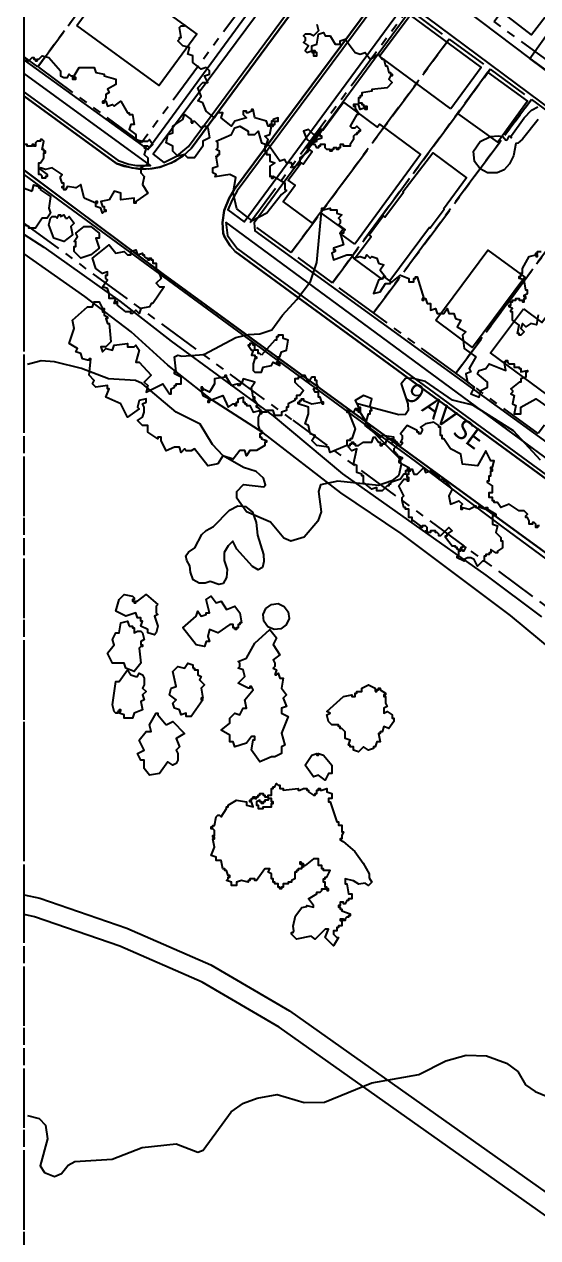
# Model space of a CAD drawing. Header units: metres. Extents: x -400 to 800, y -650 to 500.
# Drawn here: x -400 to -323.3, y 173.4 to 354.7 of the extents above; entities that cross this region are included whole.
import ezdxf
from ezdxf.enums import TextEntityAlignment as Align

# ---------------------------------------------------------------- set-up
doc = ezdxf.new("R2010")
doc.units = ezdxf.units.M
doc.header["$LTSCALE"] = 2
doc.linetypes.add('DASHED', pattern=[1.524, 1.27, -0.254])
doc.linetypes.add('PHANTOM', pattern=[6.35, 3.175, -0.635, 0.635, -0.635, 0.635, -0.635])
for name, color, linetype in [('SITE-BLDG-EXIST', 7, 'CONTINUOUS'), ('SITE-FLOOD-LIMIT', 5, 'DASHED'), ('SITE-PARKING', 250, 'CONTINUOUS'), ('SITE-PATH', 84, 'CONTINUOUS'), ('SITE-PROPERTY', 7, 'PHANTOM'), ('SITE-ROAD-CURB', 7, 'CONTINUOUS'), ('SITE-ROAD-GRAVEL', 32, 'CONTINUOUS'), ('SITE-ROAD-PAVED', 7, 'CONTINUOUS'), ('SITE-TREE-CANOPY', 94, 'CONTINUOUS'), ('TEXT', 7, 'CONTINUOUS'), ('TOPO-CONTOUR-MAJOR', 8, 'CONTINUOUS')]:
    doc.layers.add(name, color=color, linetype=linetype)
doc.styles.add('OpenSans', font='OpenSans-Regular.ttf')

msp = doc.modelspace()

# ---------------------------------------------------------------- linework, layer by layer
at = {"layer": 'SITE-BLDG-EXIST'}
for points in [[(-392.13, 354.54), (-385.22, 363.98), (-380.9, 360.81), (-382.17, 359.07), (-374.22, 353.24), (-379.85, 345.55)], [(-328.36, 356.33), (-323.75, 362.3), (-319.64, 359.13), (-324.25, 353.16)], [(-336.28, 342.1), (-346.92, 349.94), (-342.37, 356.1), (-331.74, 348.28)], [(-330.83, 347.55), (-324.84, 343.24), (-329.27, 337.09), (-335.26, 341.4)], [(-350.65, 321.84), (-352.88, 323.48), (-352.39, 324.13), (-355.76, 326.61), (-356.94, 325.01), (-361.32, 328.24), (-359.54, 330.65), (-360.59, 331.42), (-358.66, 334.03), (-358.35, 333.81), (-356.98, 335.68), (-357.73, 336.24), (-355.66, 339.05), (-355.42, 338.88), (-352.34, 343.06), (-347.27, 339.34), (-346.95, 339.78), (-340.8, 335.25)], [(-337.39, 327.09), (-337.29, 327.02), (-339.36, 324.23), (-339.49, 324.33), (-345.4, 316.37), (-346.28, 317.02), (-346.57, 316.63), (-350.68, 319.67), (-348.19, 323.02), (-348.5, 323.25), (-346.4, 326.08), (-346.14, 325.88), (-343.38, 329.61), (-343.48, 329.68), (-338.99, 335.5), (-333.94, 331.75)], [(-338.54, 310.47), (-330.74, 320.97), (-325.26, 316.9), (-333.06, 306.4)], [(-325.45, 312.19), (-322.69, 310.15), (-320.84, 312.66), (-320.24, 313.21), (-318.44, 312.72), (-317.28, 311.38), (-317.52, 310.13), (-313.97, 307.56), (-320.6, 298.4), (-330.34, 305.61)]]:
    msp.add_lwpolyline(points, close=True, dxfattribs=at)
at = {"layer": 'SITE-FLOOD-LIMIT'}
msp.add_lwpolyline([(-400, -35.54), (-400, 500)], dxfattribs=at)
at = {"layer": 'SITE-PARKING'}
msp.add_lwpolyline([(-324.49, 349.61), (-318.21, 358.49), (-314.44, 355.82), (-320.79, 346.88)], close=True, dxfattribs=at)
at = {"layer": 'SITE-PATH'}
for points in [[(-310.43, 252.32), (-327.39, 266.38), (-343.73, 278.61), (-352.74, 284.71), (-364.34, 293.68), (-371.97, 298.57), (-378.58, 303.77), (-384.04, 308.74), (-390.96, 314.05), (-400, 320.41), (-400, 323.31), (-397.07, 321.38), (-385.72, 313.34), (-378.05, 307.36), (-362.84, 296.21), (-352.48, 287.51), (-331.07, 272.38), (-322.76, 266.17)], [(-312.72, 169.99), (-361.94, 204.84), (-373.43, 211.55), (-385.74, 216.92), (-398.47, 221.32), (-400, 221.66), (-400, 224.63), (-397.68, 224.12), (-384.69, 219.62), (-372.12, 214.14), (-360.38, 207.28), (-311.14, 172.42)]]:
    msp.add_lwpolyline(points, dxfattribs=at)
at = {"layer": 'SITE-PROPERTY'}
for points in [[(-385.42, 388.37), (-374.37, 380.26), (-397.97, 348.38), (-400, 349.87), (-400, 368.69)], [(-320.63, 348.4), (-329.84, 355.15), (-306.26, 387.05), (-297.05, 380.31)], [(-374.37, 380.26), (-358.89, 368.9), (-382.49, 337.01), (-397.97, 348.38)], [(-360.12, 320.6), (-366.27, 325.1), (-342.68, 357), (-336.53, 352.49)], [(-353.97, 316.09), (-360.12, 320.6), (-336.53, 352.49), (-330.4, 347.99)], [(-347.83, 311.58), (-353.97, 316.09), (-330.4, 347.99), (-324.26, 343.48)], [(-335.54, 302.56), (-347.83, 311.58), (-324.26, 343.48), (-311.98, 334.48)], [(-323.26, 293.54), (-335.54, 302.56), (-311.98, 334.48), (-299.69, 325.47)], [(-359.9, 295.53), (-90.66, 97.77), (-88.08, 82.15), (-85.78, 66.48), (-83.77, 50.77), (-82.04, 35.03), (-80.59, 19.26), (-79.44, 3.46), (-78.56, -12.36), (-77.98, -28.18), (-77.61, -47.16), (-77.52, -66.15), (-78.25, -350.73), (-84.35, -357.69), (-84.47, -430.44), (-129.06, -481.17), (-400, -480.78), (-400, 324.95)]]:
    msp.add_lwpolyline(points, close=True, dxfattribs=at)
at = {"layer": 'SITE-ROAD-CURB'}
for points in [[(-351.77, 374.37), (-380.75, 335.32), (-379.14, 334.06), (-377.16, 335.03), (-375.47, 336.44), (-328.3, 400.35), (-327.59, 401.47), (-327.14, 402.72), (-329.5, 404.47)], [(-343.25, 357.63), (-316.09, 394.42), (-317.88, 396.05), (-319.21, 395.22), (-320.72, 393.75), (-368.19, 329.8), (-368.97, 328.5), (-369.58, 326.99), (-367.14, 325.18)], [(-342, 357.2), (-365.64, 325.05), (-365.54, 323.83), (-319.95, 290.75), (-286.19, 265.52), (-269.28, 253.35), (-240.56, 232.07), (-239.95, 232.34), (-239.08, 233.09), (-237.99, 234.07), (-237.08, 235.2), (-190.32, 299.05), (-189.58, 301.61), (-221.52, 324.85), (-287.59, 373.62), (-314.73, 393.46), (-315.51, 393.1)], [(-369.88, 325.16), (-369.63, 323.17), (-368.16, 321.14), (-275.21, 253.06), (-244.02, 229.9), (-242.3, 229.72), (-240.73, 230.39), (-260.41, 244.92), (-286.23, 263.64), (-295.78, 270.77), (-308.26, 279.71)]]:
    msp.add_lwpolyline(points, close=True, dxfattribs=at)
for points in [[(-327.89, 400.07), (-375.05, 336.16), (-376.33, 334.98), (-378.05, 333.96), (-379.74, 333.36), (-381.51, 333.08), (-383.9, 333.22), (-386.23, 333.93), (-400, 343.96), (-400, 344.59), (-385.98, 334.37), (-384.37, 333.82), (-383.25, 333.62), (-381.17, 333.62), (-400, 347.34), (-400, 349.37), (-381.55, 336), (-358.08, 368.07)], [(-210.12, 268.87), (-215.01, 262.68), (-235.02, 234.9), (-236.19, 233.47), (-238.64, 231.01), (-239.85, 230.38), (-241.75, 229.68), (-242.83, 229.55), (-244.04, 229.72), (-246.3, 230.89), (-258.78, 240.34), (-267.27, 246.39), (-274.66, 252.06), (-368.48, 320.76), (-369.25, 321.62), (-370.09, 322.97), (-370.27, 323.5), (-370.38, 325.08), (-370.12, 326.89), (-369.41, 328.73), (-368.61, 330.08), (-321.12, 394.06)], [(-208.61, 191.51), (-235.94, 211.86), (-287.2, 249.13), (-328.69, 279.73), (-341.51, 289.36), (-400, 332.27), (-400, 332.89), (-392.25, 327.09), (-379.29, 317.43), (-312.9, 269.02), (-289.25, 251.49), (-261.5, 231.29), (-244.85, 218.87), (-139.29, 141.38)]]:
    msp.add_lwpolyline(points, dxfattribs=at)
at = {"layer": 'SITE-ROAD-GRAVEL'}
msp.add_lwpolyline([(-324.49, 349.61), (-264.34, 305.93), (-249.17, 294.58), (-236.77, 284.82), (-224.73, 276.02), (-213.19, 267.9), (-215.55, 264.61), (-256.59, 295.18), (-278.63, 310.76), (-299.88, 326.06), (-341.84, 357.24), (-342, 357.2), (-339.32, 360.84)], close=True, dxfattribs=at)
at = {"layer": 'SITE-ROAD-PAVED'}
for points in [[(-139.29, 141.38), (-244.85, 218.87), (-261.5, 231.29), (-289.25, 251.49), (-312.9, 269.02), (-379.29, 317.43), (-400, 332.89), (-400, 343.96), (-386.23, 333.93), (-385.07, 333.49), (-382.71, 333.07), (-380.92, 333.14), (-379.74, 333.36), (-377.38, 334.29), (-376.33, 334.98), (-375.05, 336.16), (-327.89, 400.07)], [(-321.12, 394.06), (-368.61, 330.08), (-369.41, 328.73), (-370.12, 326.89), (-370.38, 325.08), (-370.27, 323.5), (-370.09, 322.97), (-369.25, 321.62), (-368.48, 320.76), (-274.66, 252.06), (-267.27, 246.39), (-258.78, 240.34), (-246.3, 230.89), (-244.04, 229.72), (-242.83, 229.55), (-241.75, 229.68), (-239.85, 230.38), (-238.64, 231.01), (-236.19, 233.47), (-235.02, 234.9), (-215.01, 262.68), (-210.12, 268.87)]]:
    msp.add_lwpolyline(points, dxfattribs=at)
at = {"layer": 'SITE-TREE-CANOPY'}
for points in [[(-356.32, 354.75), (-356.07, 353.74), (-356.82, 352.99), (-357.32, 353.24), (-358.07, 353.24), (-358.32, 352.99), (-358.07, 352.74), (-358.07, 352.24), (-358.32, 352), (-357.57, 351.5), (-358.07, 350.74), (-357.82, 350.5), (-357.07, 350.74), (-357.07, 351.5), (-356.32, 351.74), (-356.07, 353.24), (-355.32, 353.49), (-355.07, 353), (-354.32, 353), (-353.57, 351.74), (-352.82, 351.74), (-352.82, 352.24), (-352.07, 352.5), (-350.57, 350.49), (-349.82, 350.24), (-349.07, 350.49), (-348.32, 349.49), (-347.07, 350.24), (-346.57, 349.49), (-346.32, 349.49), (-346.07, 348.49), (-345.82, 348.49), (-345.57, 347.49), (-345.32, 347.49), (-345.32, 347.25), (-345.07, 347.25), (-345.07, 346.99), (-345.32, 346.99), (-345.57, 346.49), (-345.07, 345.99), (-345.82, 345.24), (-348.07, 344.99), (-348.07, 344.74), (-349.57, 344.49), (-349.57, 344), (-349.82, 344), (-349.82, 343.74), (-350.07, 343.74), (-350.07, 343), (-349.57, 343), (-349.57, 342.74), (-349.32, 342.74), (-349.32, 342.5), (-348.82, 342.5), (-348.82, 342), (-349.07, 342), (-349.07, 342.24), (-349.82, 342), (-350.07, 342.74), (-350.82, 342.74), (-350.82, 342.5), (-350.57, 342.5), (-350.57, 342.24), (-350.07, 341.5), (-350.07, 341.24), (-350.32, 341.24), (-351.32, 339.49), (-351.07, 339.24), (-350.57, 339.24), (-350.32, 339.49), (-349.82, 338.99), (-349.82, 338.75), (-350.07, 338.75), (-350.07, 338.49), (-350.32, 338.49), (-350.32, 338.25), (-350.57, 338.25), (-350.82, 337.99), (-350.82, 337.49), (-351.32, 336.75), (-351.32, 336.49), (-352.32, 336.49), (-352.32, 336.75), (-352.82, 336.75), (-352.82, 336.25), (-353.07, 336.25), (-353.07, 335.99), (-353.32, 335.99), (-353.32, 336.25), (-353.82, 336.25), (-353.82, 335.99), (-354.07, 335.99), (-354.07, 335.75), (-354.32, 335.75), (-354.32, 335.99), (-354.82, 335.99), (-355.07, 336.25), (-355.07, 336.75), (-355.82, 336.75), (-355.82, 336.49), (-356.07, 336.49), (-356.07, 336.25), (-356.32, 336.25), (-356.57, 336.75), (-357.32, 336.75), (-357.82, 336.25), (-357.57, 335.75), (-358.82, 334.75), (-358.82, 333.99), (-359.82, 333.24), (-360.07, 333.99), (-360.82, 333.99), (-361.07, 334.49), (-361.82, 334.25), (-363.57, 336.75), (-363.82, 336.75), (-363.57, 337.49), (-364.07, 337.99), (-363.32, 338.24), (-363.07, 339.5), (-362.82, 339.5), (-362.82, 339.74), (-362.57, 339.74), (-362.57, 340.24), (-362.07, 340.24), (-362.07, 340.74), (-362.82, 340.5), (-362.82, 340.24), (-363.07, 340.24), (-363.07, 339.74), (-363.32, 339.74), (-363.32, 339.5), (-363.57, 339.5), (-363.82, 340.24), (-365.57, 340.74), (-365.82, 341.99), (-366.07, 341.99), (-366.07, 341.74), (-366.57, 341.49), (-366.82, 341.49), (-366.82, 341.74), (-367.32, 341.74), (-367.32, 341.24), (-366.82, 340.74), (-368.57, 340.24), (-369.07, 339.5), (-370.57, 340.74), (-370.32, 341.49), (-371.07, 341.49), (-371.57, 340.74), (-372.82, 341.75), (-373.32, 342.99), (-374.07, 343.25), (-373.57, 343.99), (-374.07, 345.24), (-373.32, 345.99), (-372.57, 345.99), (-373.07, 347), (-372.32, 347.24), (-372.32, 347.74), (-372.82, 348.24), (-373.57, 348), (-374.82, 349), (-374.82, 349.99), (-375.57, 350.24), (-375.32, 351.25), (-376.32, 351.49), (-377.07, 352.25), (-376.82, 352.49), (-376.82, 352.75), (-376.57, 352.75), (-376.82, 354.24), (-376.57, 354.49), (-376.07, 354.49), (-376.07, 354.74)], [(-323.22, 340.48), (-325.58, 337.55), (-326.3, 336.93), (-326.57, 336.91), (-326.94, 335.07), (-327.53, 333.88), (-328.33, 332.96), (-329.38, 332.49), (-330.82, 332.5), (-331.89, 333.1), (-332.76, 334.22), (-332.9, 335.73), (-331.92, 337.2), (-330.35, 337.92), (-329.24, 338.03), (-328.53, 337.95), (-328.07, 337.41), (-327.82, 337.5), (-327.57, 338), (-327.32, 338), (-327.27, 337.74), (-327.21, 338.09), (-325.32, 340.72), (-324.22, 341.9), (-323.29, 342.36)], [(-323.07, 279.74), (-323.32, 279.74), (-323.32, 279.5), (-323.57, 279.5), (-323.57, 280), (-323.82, 280.24), (-324.07, 280.24), (-324.07, 280), (-324.57, 280), (-324.57, 280.5), (-324.82, 280.99), (-325.07, 280.99), (-325.07, 281.24), (-324.82, 281.49), (-325.32, 281.99), (-326.07, 281.99), (-327.57, 282.99), (-328.82, 282.49), (-329.32, 283.25), (-329.82, 283.25), (-329.82, 283.49), (-330.07, 283.49), (-330.07, 283.99), (-330.57, 283.99), (-330.57, 284.74), (-330.07, 284.74), (-330.07, 285.74), (-330.82, 286.24), (-330.82, 286.5), (-330.57, 286.5), (-330.57, 287.24), (-330.32, 287.24), (-330.32, 288), (-330.07, 288), (-330.07, 288.24), (-330.32, 288.24), (-330.32, 288.5), (-330.07, 288.5), (-329.82, 289.49), (-330.32, 289.49), (-331.07, 290.99), (-332.32, 288.74), (-334.57, 288.99), (-334.82, 290.49), (-336.32, 291.25), (-337.32, 292.75), (-337.57, 292.75), (-337.57, 293.24), (-337.82, 293.24), (-337.82, 294.49), (-338.07, 294.49), (-338.07, 294.74), (-338.82, 295.24), (-340.07, 295), (-340.82, 294.5), (-340.57, 294.24), (-340.57, 293.99), (-340.82, 293.49), (-341.07, 293.49), (-341.07, 293.74), (-341.32, 293.74), (-341.32, 294), (-342.82, 294.74), (-343.82, 293.5), (-343.57, 293.24), (-343.57, 292.74), (-343.82, 292.24), (-343.57, 292.24), (-343.57, 291.99), (-343.82, 291.74), (-344.07, 291.74), (-344.07, 291.99), (-344.32, 291.99), (-344.32, 292.24), (-344.57, 292.24), (-344.57, 292.49), (-344.82, 292.49), (-344.82, 292.99), (-346.57, 293.24), (-346.82, 293), (-349.07, 294.74), (-348.57, 296.49), (-348.32, 296.49), (-348.32, 296.99), (-348.07, 296.99), (-348.32, 297.75), (-348.07, 298.75), (-349.32, 299.25), (-350.57, 298.49), (-350.07, 297.49), (-349.82, 297.49), (-349.82, 296.74), (-350.07, 296.74), (-350.07, 296.99), (-350.32, 296.99), (-350.32, 297.25), (-350.57, 297.25), (-350.82, 296.74), (-351.82, 296.99), (-351.82, 296.74), (-351.57, 296.74), (-350.57, 294.24), (-351.07, 292.74), (-351.32, 292.74), (-351.32, 292.5), (-351.82, 292.5), (-351.82, 291.74), (-354.32, 290.74), (-354.57, 291.49), (-356.32, 291.74), (-357.07, 292.5), (-356.57, 293.24), (-357.32, 293.5), (-357.57, 294.74), (-358.07, 294.99), (-357.57, 296.49), (-357.57, 297.49), (-359.07, 297.99), (-359.07, 298.25), (-358.82, 298.25), (-358.82, 298.49), (-358.57, 298.49), (-358.57, 298.74), (-358.32, 298.75), (-358.32, 298.49), (-357.07, 297.99), (-355.57, 298.25), (-355.82, 298.99), (-356.07, 298.99), (-356.07, 299.74), (-356.57, 299.74), (-356.82, 300.24), (-356.07, 300.49), (-356.32, 301), (-356.32, 301.5), (-356.57, 301.5), (-356.57, 302), (-357.07, 302), (-357.57, 301.24), (-358.07, 302.24), (-358.57, 302.24), (-358.57, 302), (-359.07, 302), (-359.07, 301.74), (-359.57, 301.74), (-359.57, 301.24), (-358.32, 299.99), (-358.82, 299.24), (-359.32, 299.24), (-359.32, 298.74), (-359.57, 298.74), (-359.57, 298.49), (-360.57, 297.99), (-360.57, 297.49), (-360.82, 297.49), (-360.82, 296.99), (-361.57, 296.75), (-361.57, 296.25), (-362.57, 296.25), (-362.82, 296.99), (-363.82, 296.99), (-363.82, 296.75), (-364.57, 296.75), (-364.57, 296.49), (-364.82, 296.49), (-365.07, 295.99), (-365.07, 294.75), (-364.82, 293.99), (-364.57, 293.99), (-364.57, 293.49), (-364.82, 293.49), (-364.82, 292.99), (-364.57, 292.99), (-364.57, 292.74), (-363.82, 292.5), (-363.82, 292.24), (-364.07, 292.24), (-364.07, 291.74), (-365.32, 291), (-366.32, 291), (-366.82, 290.24), (-367.07, 291), (-367.82, 291), (-368.82, 289.74), (-370.32, 290.24), (-371.07, 289), (-372.57, 288.74), (-374.57, 291.24), (-375.07, 290.99), (-375.82, 290.99), (-376.07, 291.24), (-376.57, 290.74), (-376.82, 291.49), (-377.57, 291.49), (-378.82, 290.99), (-379.57, 292.49), (-379.57, 292.99), (-380.07, 292.99), (-380.07, 292.75), (-381.57, 293.75), (-381.57, 294.74), (-382.32, 294.74), (-383.07, 295.49), (-382.32, 295.99), (-382.07, 296.74), (-382.07, 297.5), (-382.32, 298), (-381.82, 298.24), (-381.82, 298.74), (-382.82, 298.5), (-383.07, 297.5), (-382.82, 297.24), (-384.57, 296), (-385.57, 298), (-387.82, 298.99), (-387.32, 300.25), (-387.57, 300.25), (-387.57, 300.75), (-389.32, 300.49), (-389.82, 300.99), (-389.57, 301.49), (-390.32, 302.25), (-390.07, 304.74), (-390.32, 304.74), (-390.32, 304.5), (-390.57, 304.5), (-391.32, 304.74), (-391.57, 305.5), (-392.32, 305.74), (-392.07, 306.24), (-393.32, 306.99), (-392.57, 309.25), (-392.82, 310.49), (-390.57, 312.49), (-389.82, 312.49), (-389.57, 313.24), (-388.82, 313.24), (-388.32, 312.25), (-388.07, 312.25), (-388.07, 311.99), (-388.32, 311.99), (-388.32, 311.75), (-388.07, 311.75), (-388.07, 311.25), (-387.57, 310.99), (-387.57, 310.75), (-387.82, 310.75), (-387.57, 309.99), (-387.32, 309.99), (-387.07, 307.24), (-387.82, 306.5), (-388.57, 306.5), (-388.32, 305.74), (-387.82, 306.24), (-386.82, 306), (-386.57, 306.74), (-384.57, 307), (-384.57, 306.5), (-383.57, 306.5), (-383.32, 306.74), (-382.82, 306), (-383.32, 304.24), (-382.82, 304.24), (-381.07, 302.25), (-382.07, 301.25), (-381.57, 300.74), (-381.82, 299.74), (-379.32, 300.99), (-378.32, 299.5), (-378.07, 299.5), (-378.07, 300.24), (-377.57, 300.49), (-377.57, 300.74), (-377.32, 300.74), (-377.32, 300.99), (-376.57, 300.99), (-376.57, 301.99), (-377.57, 302.49), (-377.57, 302.75), (-377.32, 302.75), (-377.57, 304.99), (-377.09, 305.24), (-376.45, 305.09), (-373.16, 305.36), (-368.41, 307.89), (-366.52, 308.36), (-364.81, 308.46), (-363.03, 309.04), (-361.41, 311.24), (-359.3, 313.6), (-357.26, 316.26), (-356.29, 319.1), (-355.57, 327.25), (-355.32, 327.25), (-355.32, 326.99), (-354.32, 327.25), (-354.32, 326.99), (-353.32, 326.99), (-353.32, 326.49), (-352.57, 326.25), (-353.07, 325.74), (-352.82, 325.49), (-352.82, 324.99), (-353.07, 324.74), (-352.07, 324), (-352.32, 323.74), (-352.32, 323.5), (-352.82, 323.5), (-352.32, 321.74), (-353.82, 321.24), (-353.82, 321), (-353.57, 321), (-353.57, 320.74), (-354.07, 320.49), (-353.82, 319.49), (-351.82, 320.24), (-351.07, 320.24), (-350.82, 319.74), (-349.82, 319.99), (-349.07, 319.75), (-348.82, 320.24), (-348.32, 319.75), (-348.07, 319.99), (-347.32, 319.75), (-347.07, 318.99), (-346.32, 318.75), (-346.82, 317.99), (-346.07, 316.99), (-347.07, 316.49), (-347.82, 314.5), (-346.82, 314.74), (-346.07, 315.99), (-345.32, 315.99), (-345.32, 316.24), (-345.07, 316.24), (-343.82, 317.24), (-342.57, 316.74), (-342.57, 316.24), (-341.82, 316.24), (-341.82, 316.74), (-341.57, 316.74), (-341.57, 316.99), (-341.32, 316.99), (-340.32, 313.74), (-340.07, 313.74), (-339.82, 312.99), (-339.32, 312.99), (-339.32, 311.99), (-338.57, 312.24), (-338.32, 311.49), (-337.32, 311.49), (-336.82, 312.25), (-336.57, 311.49), (-335.82, 311.49), (-335.57, 310.75), (-334.82, 310.49), (-335.32, 309.49), (-334.07, 308.74), (-334.57, 308.24), (-334.32, 306.24), (-332.57, 304.99), (-333.57, 303.25), (-333.32, 302.75), (-334.07, 302.49), (-333.82, 301.25), (-332.82, 300.49), (-333.32, 299.49), (-332.07, 298.99), (-331.82, 299.99), (-330.82, 300.49), (-330.82, 301.25), (-332.32, 302.49), (-332.07, 302.99), (-331.07, 303.25), (-330.57, 303.99), (-328.07, 302.99), (-328.32, 304.25), (-328.07, 304.25), (-328.07, 304.49), (-327.82, 304.49), (-327.82, 304.25), (-327.57, 303.99), (-326.82, 303.99), (-326.82, 303.49), (-326.07, 303.49), (-326.07, 303.25), (-325.82, 303.25), (-325.82, 302.75), (-324.82, 302.99), (-324.82, 302.75), (-325.07, 302.75), (-325.07, 301.99), (-325.82, 301.75), (-325.82, 301.24), (-326.07, 301.24), (-327.32, 300.24), (-327.07, 299.99), (-327.07, 299.74), (-327.32, 299.5), (-326.82, 299.24), (-327.07, 298), (-326.57, 297.74), (-326.82, 296.49), (-325.82, 296.49), (-325.82, 297.5), (-323.57, 298.74), (-321.82, 297.49)], [(-323.26, 311.29), (-323.5, 309.79), (-324.32, 309.99), (-325.07, 309.5), (-325.57, 309.99), (-325.82, 309.24), (-325.32, 308.74), (-325.82, 308.24), (-326.07, 308.24), (-326.07, 308.5), (-326.32, 308.5), (-326.07, 309.74), (-327.07, 310.49), (-327.07, 311.75), (-327.32, 311.75), (-327.32, 311.99), (-327.07, 312.25), (-327.57, 312.49), (-327.57, 312.75), (-327.32, 312.75), (-327.32, 313.25), (-327.07, 313.25), (-327.07, 313.49), (-326.57, 313.49), (-326.57, 313.75), (-326.07, 313.75), (-326.07, 313.49), (-325.57, 313.49), (-325.57, 313.25), (-325.32, 313.25), (-325.32, 313.75), (-325.07, 313.75), (-325.07, 313.99), (-325.32, 313.99), (-325.32, 314.25), (-324.82, 314.49), (-324.82, 314.99), (-325.07, 314.99), (-325.32, 316.5), (-326.07, 316.74), (-326.07, 317), (-325.82, 317), (-325.82, 317.5), (-325.57, 317.5), (-325.57, 318.24), (-324.57, 319.99), (-323.57, 320.24), (-323.57, 320.49), (-323.32, 320.49), (-323.32, 320.74), (-322.82, 320.74)]]:
    msp.add_lwpolyline(points, dxfattribs=at)
for points in [[(-357.07, 350.5), (-356.82, 350.5), (-356.82, 350), (-356.32, 350), (-356.32, 350.5), (-356.57, 350.5), (-356.57, 350.74), (-357.07, 350.74)], [(-391.07, 328.75), (-391.57, 330.75), (-392.32, 330.25), (-393.57, 330.49), (-393.82, 329.99), (-394.07, 329.99), (-394.07, 330.25), (-394.32, 330.25), (-394.32, 330.49), (-394.07, 330.49), (-394.07, 330.99), (-394.32, 330.99), (-394.57, 331.74), (-394.57, 331.99), (-394.32, 332.24), (-395.82, 333.24), (-396.82, 333), (-397.57, 333.24), (-397.57, 333), (-396.57, 332.24), (-396.57, 331.99), (-396.82, 331.99), (-396.82, 331.74), (-397.32, 331.74), (-397.32, 331.99), (-397.57, 332.24), (-397.82, 332.24), (-397.82, 334), (-397.57, 334), (-397.07, 334.74), (-397.07, 335.49), (-396.82, 335.49), (-396.82, 335.74), (-397.07, 335.74), (-397.07, 335.99), (-397.32, 335.99), (-397.07, 337.25), (-397.32, 337.49), (-397.57, 337.49), (-397.57, 337.25), (-398.07, 337.25), (-398.32, 336.99), (-398.32, 336.49), (-398.57, 336.49), (-398.57, 336.74), (-398.82, 336.74), (-398.82, 336.49), (-399.57, 336.49), (-399.57, 336.75), (-400, 336.75), (-400, 349.41), (-399.32, 349.25), (-398.82, 349.74), (-398.57, 349.74), (-398.57, 349.49), (-398.32, 349.49), (-398.32, 349.25), (-398.07, 349.25), (-398.07, 349.49), (-397.82, 349.49), (-397.32, 349.99), (-396.32, 349.75), (-394.57, 347.75), (-394.57, 346.99), (-394.07, 346.74), (-393.57, 346.74), (-393.32, 347.24), (-393.07, 346.99), (-392.82, 346.99), (-392.82, 346.49), (-392.32, 346.49), (-392.32, 346.74), (-392.57, 346.74), (-392.57, 346.99), (-391.82, 348.25), (-389.57, 348.24), (-389.32, 347.49), (-388.07, 347.24), (-388.07, 346.99), (-386.32, 346.5), (-386.32, 345.74), (-387.57, 345), (-387.32, 344.5), (-387.82, 344.24), (-387.82, 343.74), (-388.07, 343.24), (-387.82, 343.24), (-387.57, 342.49), (-386.82, 342.74), (-386.57, 342.49), (-385.57, 343.24), (-384.57, 341.49), (-384.32, 341.49), (-384.32, 341.25), (-383.82, 341.25), (-383.57, 339.75), (-384.07, 339.75), (-384.32, 338.99), (-383.32, 338.24), (-383.32, 337.5), (-382.32, 337.24), (-381.57, 337.24), (-381.32, 337.5), (-380.82, 336.74), (-381.32, 336.24), (-381.57, 336.5), (-382.07, 336.5), (-382.07, 336.24), (-381.82, 336.24), (-382.07, 335.24), (-381.57, 334.74), (-381.57, 333.74), (-382.57, 333.24), (-382.57, 332.49), (-382.07, 331.99), (-382.32, 330.75), (-381.57, 329.49), (-383.32, 328.24), (-383.32, 328), (-383.57, 328), (-383.57, 328.74), (-385.57, 328.49), (-385.57, 329.49), (-386.57, 329.75), (-387.32, 328.49), (-388.57, 328.24), (-388.32, 327.49), (-388.07, 327.49), (-388.07, 327), (-387.82, 327), (-387.82, 326.74), (-388.07, 326.74), (-388.32, 326.5), (-388.57, 327.24), (-389.32, 327.49), (-389.32, 327.99)], [(-388.32, 343.24), (-388.32, 342.99), (-388.07, 342.99), (-388.07, 343.24)], [(-375.07, 339.99), (-374.82, 339.99), (-374.82, 340.24), (-374.57, 340.24), (-373.57, 339.24), (-373.32, 339.5), (-372.82, 339.5), (-372.57, 339.24), (-372.32, 337.74), (-373.32, 337.24), (-373.32, 336.49), (-374.57, 334.74), (-375.57, 334.74), (-376.07, 335.24), (-377.07, 334.99), (-377.82, 335.74), (-377.82, 336.5), (-378.82, 337), (-378.57, 338.24), (-377.82, 338.5), (-377.82, 339.49), (-376.32, 340.49), (-376.07, 341.25), (-375.07, 340.49)], [(-363.82, 336.49), (-364.07, 336.49), (-364.07, 335.75), (-363.82, 335.75), (-363.82, 335.25), (-363.32, 335.25), (-363.32, 334.25), (-362.57, 333.99), (-363.32, 333.49), (-363.32, 331.99), (-363.07, 332), (-363.07, 331.74), (-362.82, 331.74), (-362.82, 332), (-361.07, 331), (-361.07, 330), (-360.83, 329.87), (-361.6, 329.26), (-363.75, 326.5), (-365.96, 325.32), (-368.24, 327.11), (-368.8, 329.53), (-368.42, 331.8), (-369.29, 332.27), (-371.49, 331.9), (-371.32, 332.24), (-371.82, 332.49), (-371.82, 333.25), (-371.07, 333.49), (-371.32, 334.99), (-371.07, 334.99), (-371.07, 335.25), (-370.82, 335.25), (-370.82, 335.74), (-371.32, 335.99), (-371.07, 336.24), (-371.07, 336.99), (-371.32, 337.24), (-369.07, 338.24), (-368.57, 339.24), (-367.82, 339.5), (-366.57, 338.74), (-366.57, 338.24), (-365.57, 338.24), (-365.07, 338.74), (-364.57, 336.99), (-363.82, 336.75)], [(-357.82, 337.49), (-357.07, 336.99), (-356.32, 337.25), (-356.32, 337.49), (-355.57, 337.75), (-355.57, 337.99), (-355.82, 337.99), (-355.82, 338.25), (-356.82, 338.24), (-357.57, 338.99), (-358.32, 338.74)], [(-398.82, 329.75), (-398.57, 330.74), (-397.82, 330.49), (-397.82, 330.25), (-397.57, 330.25), (-397.57, 329.99), (-396.07, 328.99), (-396.32, 327.24), (-396.07, 326.49), (-396.57, 325.74), (-397.32, 325.74), (-398.32, 324.24), (-399.32, 324.24), (-399.32, 324.5), (-400, 324.69), (-400, 330.21)], [(-389.07, 327.99), (-389.07, 328.24), (-389.32, 328.24), (-389.32, 327.99)], [(-393.82, 325.74), (-393.57, 325.74), (-393.32, 326), (-392.57, 325), (-393.07, 324.5), (-392.82, 323.24), (-394.07, 322.24), (-395.57, 322.74), (-396.32, 324.74), (-396.07, 325.74), (-395.82, 325.99), (-395.32, 325.99), (-395.07, 325.74), (-394.82, 326.24), (-394.57, 326.24), (-394.57, 326), (-394.07, 326.24)], [(-389.07, 321.99), (-388.82, 321.25), (-390.07, 320.25), (-391.57, 319.75), (-392.57, 320.75), (-392.57, 321.49), (-392.32, 321.49), (-392.32, 322.24), (-392.57, 322.24), (-392.07, 322.99), (-392.32, 323.5), (-391.07, 324.5), (-390.07, 324.5), (-388.82, 323.49), (-388.82, 322.74), (-389.32, 322.74)], [(-380.82, 312.99), (-381.07, 312.99), (-381.32, 312.49), (-382.57, 312.25), (-382.82, 311.49), (-383.32, 311.99), (-383.82, 311.49), (-384.07, 311.49), (-384.07, 311.75), (-384.82, 311.75), (-386.07, 312.75), (-386.07, 313.24), (-386.32, 313.24), (-386.32, 312.99), (-386.57, 312.99), (-386.32, 313.74), (-387.32, 313.74), (-387.32, 314.49), (-387.57, 315.24), (-388.32, 315.5), (-387.57, 316.5), (-387.82, 316.74), (-387.82, 317.24), (-387.57, 317.24), (-387.57, 317.74), (-388.32, 317.49), (-389.32, 318.24), (-389.82, 319.75), (-387.32, 321.75), (-386.32, 320.49), (-385.07, 320.75), (-384.57, 320.25), (-384.07, 320.25), (-384.07, 320.75), (-383.32, 320.99), (-383.07, 320.24), (-382.32, 320.49), (-382.32, 320.24), (-382.07, 320.24), (-382.07, 319.99), (-381.82, 319.74), (-381.57, 319.74), (-381.57, 319.49), (-381.32, 319.49), (-381.32, 319.74), (-381.07, 319.74), (-381.07, 319.49), (-380.82, 319.49), (-380.82, 318.99), (-380.32, 319), (-380.32, 318), (-380.07, 318), (-379.57, 316.74), (-380.32, 316), (-379.82, 315.49), (-379.12, 315.49)], [(-323.57, 319.99), (-323.32, 319.99), (-323.32, 320.24), (-323.57, 320.24)], [(-340.57, 313.74), (-340.57, 313.49), (-340.32, 313.49), (-340.32, 313.74)], [(-364.57, 305.25), (-364.82, 305.49), (-365.07, 305.49), (-365.07, 305.99), (-365.57, 305.99), (-365.57, 306.75), (-365.82, 306.75), (-365.82, 306.99), (-366.32, 306.99), (-366.32, 306.75), (-366.57, 306.75), (-366.07, 305.99), (-365.82, 305.99), (-366.07, 305.25), (-365.57, 305.25), (-365.57, 304.99), (-365.32, 304.99), (-365.32, 304.75), (-365.57, 304.75), (-365.82, 303.99), (-365.82, 302.99), (-365.57, 302.74), (-364.57, 302.74), (-364.32, 303.49), (-363.07, 303.74), (-362.82, 304.24), (-361.82, 303.74), (-361.82, 303.99), (-362.32, 304.24), (-362.07, 304.49), (-362.07, 304.99), (-361.82, 304.99), (-361.57, 305.75), (-360.82, 305.99), (-360.57, 307.49), (-361.32, 307.75), (-361.32, 308.24), (-362.07, 308.24), (-362.07, 307.99), (-362.32, 307.99), (-362.32, 307.49), (-362.57, 307.49)], [(-364.82, 297.25), (-365.32, 297.49), (-365.32, 297.74), (-365.07, 297.74), (-365.57, 298.49), (-365.82, 298.49), (-365.82, 298.74), (-365.57, 298.74), (-365.57, 298.99), (-365.82, 298.99), (-366.07, 300.5), (-365.57, 301.24), (-367.32, 301.74), (-367.57, 301), (-367.82, 301), (-367.82, 300.74), (-368.07, 300.74), (-368.07, 301), (-369.07, 300.74), (-369.82, 301.99), (-369.82, 302.24), (-370.07, 302.24), (-370.07, 301.99), (-371.57, 301.74), (-371.57, 301), (-372.32, 299.74), (-373.32, 300.24), (-373.32, 300), (-373.57, 300), (-373.32, 299.24), (-372.32, 298.74), (-372.32, 298.5), (-370.32, 299.24), (-369.57, 297.49), (-368.82, 297.99), (-368.57, 297.99), (-368.57, 297.74), (-368.32, 297.74), (-368.32, 298.24), (-368.07, 298.24), (-368.07, 298.74), (-367.32, 299), (-367.32, 298.24), (-367.07, 298.24), (-367.07, 297.99), (-366.82, 297.99), (-366.82, 297.74), (-366.32, 297.74), (-365.82, 296.75), (-364.82, 296.99)], [(-373.32, 300.5), (-373.57, 300.5), (-373.57, 300.24), (-373.32, 300.24)], [(-372.57, 298.5), (-372.57, 298.24), (-372.32, 298.24), (-372.32, 298.5)], [(-355.57, 297.99), (-355.32, 297.99), (-355.32, 298.25), (-355.57, 298.25)], [(-364.57, 296.99), (-364.82, 296.99), (-364.82, 296.75), (-364.57, 296.75)], [(-344.57, 291.99), (-344.32, 291.99), (-344.32, 291.74), (-344.82, 291.25), (-344.82, 290.75), (-344.57, 290.75), (-344.57, 290.49), (-344.32, 290.49), (-344.32, 290.25), (-343.57, 289.99), (-343.57, 289.75), (-343.82, 289.75), (-343.82, 289.49), (-344.07, 289.49), (-344.07, 289.25), (-342.57, 288.49), (-342.57, 288.24), (-342.82, 288.24), (-342.82, 287.99), (-343.07, 287.99), (-343.07, 287.49), (-343.32, 287.49), (-343.82, 286.74), (-345.32, 286.24), (-345.32, 286), (-345.57, 286), (-345.57, 285.74), (-345.82, 285.74), (-346.57, 285), (-347.32, 285), (-347.32, 285.5), (-348.07, 285.24), (-349.32, 286.24), (-349.32, 287.24), (-349.57, 287.24), (-349.57, 287.49), (-350.32, 287.75), (-350.32, 288.75), (-350.82, 288.99), (-350.32, 291.24), (-351.07, 290.99), (-351.57, 291.49), (-351.57, 291.74), (-351.32, 291.74), (-351.32, 291.99), (-351.07, 291.99), (-351.07, 292.24), (-350.82, 292.24), (-350.82, 291.99), (-350.57, 291.99), (-350.57, 291.74), (-350.07, 291.74), (-349.32, 292.24), (-348.07, 292.24), (-347.82, 293), (-347.57, 293), (-347.07, 292.24), (-346.82, 292.24), (-346.82, 291.74), (-346.57, 291.74), (-346.57, 291.99), (-346.07, 291.99), (-345.82, 292.74), (-345.07, 292.74), (-345.07, 292.24), (-344.57, 292.24)], [(-335.32, 276.24), (-335.32, 276.5), (-335.57, 276.5), (-335.57, 276.74), (-336.07, 276.74), (-337.07, 278), (-337.07, 278.24), (-336.82, 278.24), (-336.82, 278.49), (-336.07, 278.99), (-336.57, 279.49), (-337.82, 278.24), (-338.07, 278.24), (-338.07, 278.49), (-338.32, 278.74), (-338.57, 278.74), (-338.57, 278.99), (-339.32, 278.99), (-339.32, 278.74), (-340.07, 278.74), (-340.07, 278.99), (-339.82, 278.99), (-339.82, 279.49), (-340.07, 279.75), (-340.57, 279.75), (-340.57, 279.49), (-340.82, 279.49), (-340.82, 279.75), (-341.82, 280.49), (-342.07, 280.49), (-342.07, 280.99), (-342.57, 280.99), (-342.57, 282.24), (-343.07, 282.24), (-343.07, 282.49), (-343.32, 282.49), (-343.57, 283.49), (-343.57, 284), (-343.32, 284.24), (-344.07, 285.74), (-343.32, 286.74), (-342.82, 286.74), (-342.82, 286.5), (-342.57, 286.5), (-342.57, 287), (-342.82, 287), (-342.82, 287.49), (-342.57, 287.49), (-342.57, 287.99), (-342.32, 287.99), (-342.32, 288.24), (-342.07, 288.24), (-341.82, 287.49), (-341.32, 287.49), (-340.32, 288.49), (-340.07, 287.74), (-339.32, 287.99), (-338.32, 287.24), (-338.07, 287.24), (-338.07, 286.74), (-337.32, 286.74), (-337.32, 286.5), (-337.07, 286.5), (-336.07, 285.24), (-336.57, 284.24), (-336.32, 282.99), (-335.07, 283.49), (-334.57, 282.99), (-334.82, 282.75), (-334.82, 282.25), (-334.57, 282.25), (-334.57, 282.49), (-333.57, 282.25), (-332.57, 282.75), (-332.57, 282.49), (-332.07, 282.49), (-332.07, 282.75), (-331.82, 282.75), (-331.82, 282.49), (-331.07, 282.25), (-331.07, 282.49), (-330.82, 282.49), (-330.82, 282.25), (-329.57, 281.49), (-329.57, 281.24), (-330.07, 281.24), (-330.07, 279.99), (-329.32, 279.74), (-329.57, 278.74), (-328.82, 278), (-328.82, 277.5), (-328.57, 277.5), (-328.57, 276.49), (-329.32, 275.99), (-329.32, 275.74), (-329.57, 275.74), (-330.32, 276.24), (-330.32, 275.74), (-330.57, 275.74), (-330.57, 275.49), (-331.07, 275.49), (-331.07, 275.24), (-331.32, 275.24), (-331.32, 274.49), (-331.57, 274.49), (-332.32, 273.75), (-332.82, 274.74), (-333.32, 274.99), (-333.82, 274.99), (-334.32, 274.74), (-334.32, 274.49), (-335.32, 274.99), (-335.32, 275.24), (-335.07, 275.24), (-335.07, 276), (-334.82, 276), (-334.82, 276.24)], [(-375.28, 273.79), (-375.74, 274.56), (-375.89, 275.25), (-375.48, 275.84), (-374.55, 276.46), (-373.46, 278.45), (-372.82, 279.04), (-371.72, 279.65), (-369.35, 282.1), (-368.08, 282.77), (-366.98, 282.65), (-365.93, 281.78), (-365.37, 280.27), (-365.18, 278.35), (-364.28, 275.47), (-364.22, 274.44), (-364.41, 273.55), (-365.08, 273.18), (-365.91, 273.68), (-368.25, 276.28), (-368.85, 277.45), (-369.57, 276.78), (-370.15, 275.75), (-370.16, 274.6), (-369.68, 273.23), (-369.78, 272.01), (-370.29, 271.13), (-370.92, 270.99), (-372.25, 271.43), (-372.97, 271.21), (-373.86, 271.19), (-374.76, 271.67), (-375.19, 272.84)], [(-334.57, 276.24), (-334.57, 276), (-334.32, 276), (-334.07, 276.5), (-334.57, 276.74), (-334.57, 276.5), (-334.82, 276.5), (-334.82, 276.24)], [(-380.07, 268), (-380.32, 267.74), (-380.32, 266.74), (-380.07, 266.49), (-380.57, 266.24), (-380.07, 264.75), (-380.32, 263.75), (-380.57, 263.49), (-381.57, 263.75), (-381.57, 264.25), (-382.57, 264.75), (-382.32, 265.49), (-382.57, 265.49), (-382.57, 265.99), (-383.07, 265.99), (-383.32, 266.74), (-384.82, 266.24), (-386.32, 267), (-385.82, 268.74), (-385.07, 269.49), (-383.82, 269.24), (-383.57, 269), (-383.57, 268.74), (-383.82, 268.74), (-383.82, 268.5), (-383.57, 268.5), (-383.57, 268.24), (-383.32, 268.24), (-383.32, 268.5), (-383.07, 268.5), (-381.82, 269.5)], [(-368.57, 264.24), (-368.57, 264.49), (-368.82, 264.49), (-368.82, 264.99), (-369.32, 264.99), (-371.07, 263.74), (-372.32, 264.25), (-372.57, 263.24), (-372.32, 262.49), (-372.82, 262.49), (-373.07, 261.74), (-374.32, 261.99), (-376.32, 264.49), (-374.32, 266.25), (-374.07, 266.99), (-373.57, 266.25), (-372.82, 266.49), (-372.82, 266.75), (-372.32, 266.75), (-372.82, 268.74), (-372.07, 269.24), (-371.32, 268.24), (-370.57, 268.49), (-369.82, 267.25), (-368.57, 267.74), (-367.82, 266.75), (-367.57, 265.25), (-367.82, 265.25), (-367.82, 264.99), (-368.07, 264.99), (-368.07, 264.49), (-368.32, 264.49), (-368.32, 264.24)], [(-363.91, 267.41), (-363.09, 268.01), (-362.08, 268.13), (-361.17, 267.71), (-360.57, 266.89), (-360.46, 265.89), (-360.87, 264.97), (-361.68, 264.37), (-362.69, 264.27), (-363.61, 264.67), (-364.21, 265.49), (-364.32, 266.49)], [(-384.32, 264.74), (-383.82, 264.74), (-383.82, 264.49), (-383.57, 264.49), (-383.57, 263.75), (-383.07, 263.99), (-382.57, 263.99), (-382.32, 263.75), (-382.07, 262.75), (-382.57, 262.49), (-382.57, 261.99), (-382.32, 261.99), (-382.32, 261.74), (-382.57, 261.74), (-382.82, 261.49), (-382.57, 259.24), (-383.57, 258), (-384.82, 258.5), (-385.07, 259.24), (-386.82, 259.24), (-387.57, 260.74), (-386.57, 261.99), (-386.82, 262.75), (-386.32, 263.75), (-385.82, 263.75), (-385.57, 265.24), (-384.57, 265.49)], [(-362.57, 257.49), (-362.32, 257.49), (-362.07, 257.75), (-361.82, 256.99), (-361.32, 256.99), (-361.57, 255.49), (-360.82, 254.49), (-361.32, 254), (-360.82, 252.74), (-361.57, 252.5), (-361.57, 251.74), (-360.57, 251.24), (-361.57, 248.75), (-361.07, 246.99), (-361.57, 246.75), (-361.57, 245.74), (-362.57, 245.24), (-363.07, 245.24), (-364.82, 244.49), (-366.07, 246.25), (-365.82, 247.75), (-365.57, 247.75), (-365.57, 248.25), (-366.07, 248.25), (-366.82, 247.25), (-368.57, 246.75), (-368.82, 247.49), (-369.32, 247.49), (-369.32, 248.49), (-370.57, 249.24), (-369.32, 250.24), (-369.32, 251), (-368.57, 251.74), (-367.82, 251.5), (-367.32, 252.5), (-366.82, 252.5), (-367.07, 253.74), (-365.82, 255.24), (-366.07, 255.75), (-366.32, 255.75), (-366.32, 255.49), (-366.57, 255.49), (-368.07, 256.25), (-367.07, 257.25), (-367.32, 258.24), (-368.07, 258.49), (-367.82, 258.74), (-367.82, 259.24), (-368.07, 259.49), (-366.82, 260), (-365.57, 262.24), (-363.32, 264.24), (-362.32, 263), (-362.82, 262), (-361.82, 260.49), (-362.82, 259.74), (-362.57, 259.24), (-362.57, 258.75), (-362.82, 258.49), (-362.32, 258.25)], [(-386.07, 251.99), (-386.07, 251.75), (-386.32, 251.75), (-386.57, 251.99), (-386.82, 252.99), (-386.32, 256.5), (-385.82, 256.5), (-384.57, 258.24), (-384.07, 257.5), (-383.32, 257.24), (-383.07, 257.24), (-382.82, 257.74), (-382.32, 257.5), (-382.07, 256.99), (-382.07, 255.99), (-382.32, 255.49), (-381.82, 254.99), (-382.32, 254.49), (-382.07, 253.75), (-382.57, 253.49), (-382.32, 252.25), (-383.57, 251.74), (-383.82, 250.99), (-385.07, 250.99), (-385.07, 251.49), (-385.82, 251.75), (-385.82, 251.99)], [(-374.82, 258.5), (-374.57, 258.5), (-374.57, 258.24), (-374.07, 258.24), (-374.07, 257.49), (-373.57, 257.24), (-373.82, 256.75), (-373.07, 255.99), (-373.57, 255.49), (-373.32, 253.99), (-373.57, 253.99), (-373.57, 253.74), (-373.32, 253.74), (-375.07, 251.24), (-375.82, 251.24), (-375.82, 251.74), (-376.57, 251.49), (-376.82, 252.24), (-377.57, 252.49), (-377.82, 253.25), (-377.32, 253.75), (-378.32, 254.49), (-378.07, 255.49), (-377.32, 255.75), (-377.82, 258), (-377.07, 258.74), (-376.07, 258.5), (-375.57, 259.24), (-374.82, 259)], [(-347.57, 255), (-347.32, 255), (-347.32, 255.24), (-347.07, 255.24), (-347.07, 255.5), (-346.82, 255.5), (-346.82, 255.24), (-346.07, 254.74), (-346.07, 254.5), (-346.32, 254.5), (-346.32, 254.24), (-346.07, 254.24), (-346.07, 253.24), (-345.82, 252.74), (-346.32, 252.49), (-346.32, 251.75), (-345.82, 251.99), (-345.07, 251.49), (-345.07, 250.99), (-344.82, 250.99), (-344.82, 250.49), (-345.57, 249.49), (-346.32, 249.75), (-346.57, 248.99), (-346.82, 248.99), (-346.82, 248.74), (-347.07, 248.74), (-346.82, 247.49), (-347.32, 247.49), (-347.57, 246.74), (-347.82, 246.74), (-347.82, 246.5), (-348.57, 246.24), (-349.32, 246.74), (-350.07, 246), (-350.82, 246.24), (-350.82, 246.74), (-351.32, 246.74), (-351.32, 246.99), (-351.57, 246.99), (-351.32, 247.74), (-352.07, 247.99), (-352.07, 248.99), (-352.57, 249.49), (-352.82, 249.49), (-352.82, 249.75), (-353.07, 249.75), (-353.07, 249.99), (-354.07, 249.99), (-354.57, 250.49), (-354.82, 251.49), (-354.32, 251.74), (-354.82, 251.99), (-352.32, 254.24), (-351.07, 254.5), (-351.07, 254.24), (-350.57, 254.24), (-350.57, 254.74), (-350.32, 254.74), (-350.32, 255), (-349.57, 255), (-349.57, 255.5), (-348.57, 256), (-347.57, 255.5)], [(-385.57, 251.99), (-385.57, 252.25), (-385.82, 252.25), (-385.82, 251.99)], [(-378.82, 250), (-377.82, 250.5), (-376.07, 248.74), (-377.32, 247.99), (-376.82, 246.74), (-377.32, 246.25), (-377.07, 245.75), (-377.07, 244.75), (-377.32, 244.25), (-377.82, 243.99), (-378.57, 244.49), (-379.82, 242.74), (-381.32, 242.49), (-382.07, 243.49), (-382.07, 244.75), (-382.57, 244.75), (-383.07, 245.74), (-382.07, 246.24), (-382.82, 247.74), (-381.82, 249), (-381.07, 249), (-381.32, 250), (-380.32, 251.74), (-380.07, 251.74), (-380.07, 251.49)], [(-354.07, 244), (-354.07, 242.74), (-354.57, 242.74), (-355.07, 241.74), (-356.07, 242.5), (-356.82, 242.24), (-358.07, 244), (-357.07, 245.49), (-356.32, 245.74), (-356.32, 245.49), (-356.07, 245.5), (-356.07, 245.74), (-355.32, 245.5)], [(-358.32, 228.75), (-358.57, 228.75), (-358.57, 228.49), (-359.07, 228.49), (-359.07, 228.25), (-359.32, 228.25), (-359.32, 227.99), (-359.57, 227.99), (-359.57, 226.99), (-360.07, 226.74), (-360.07, 226.49), (-360.57, 226.49), (-360.57, 226.24), (-361.32, 226.24), (-361.32, 225.74), (-361.57, 225.74), (-361.57, 225.49), (-361.82, 225.49), (-361.82, 225.74), (-362.07, 225.74), (-362.07, 226.24), (-362.57, 226.24), (-362.57, 226.49), (-362.82, 226.49), (-362.82, 226.99), (-363.07, 226.99), (-363.07, 227.75), (-363.57, 227.99), (-363.32, 228.49), (-364.07, 228.49), (-365.32, 226.75), (-365.57, 226.75), (-365.57, 226.99), (-366.32, 226.99), (-366.32, 226.75), (-366.57, 226.75), (-366.57, 226.49), (-367.57, 226.75), (-368.32, 226.49), (-368.32, 225.99), (-369.07, 225.99), (-369.07, 226.49), (-369.82, 226.75), (-369.57, 226.99), (-369.57, 227.25), (-369.32, 227.25), (-369.32, 227.49), (-369.57, 227.49), (-369.82, 228.25), (-370.07, 228.25), (-370.07, 228.49), (-370.32, 228.49), (-370.57, 229.74), (-371.32, 229.74), (-371.32, 230.24), (-372.07, 230.5), (-371.57, 231.74), (-371.82, 232.99), (-371.57, 232.99), (-371.57, 233.24), (-371.82, 233.24), (-371.82, 233.49), (-371.57, 233.49), (-371.57, 234.24), (-371.82, 234.49), (-372.07, 234.49), (-372.07, 234.75), (-371.82, 234.75), (-371.82, 234.99), (-371.57, 234.99), (-371.32, 236.25), (-371.07, 236.49), (-370.82, 236.49), (-370.57, 236.25), (-369.82, 237.49), (-369.82, 237.75), (-369.57, 237.75), (-369.57, 237.99), (-368.32, 238.74), (-366.82, 238.49), (-366.82, 237.99), (-365.82, 237.75), (-366.07, 238.49), (-366.32, 238.49), (-366.32, 238.74), (-366.07, 238.75), (-366.07, 238.99), (-365.82, 238.99), (-365.82, 239.24), (-365.57, 239.24), (-365.57, 238.99), (-365.32, 238.99), (-365.32, 239.24), (-365.07, 239.24), (-365.07, 239.49), (-364.82, 239.49), (-364.82, 239.74), (-364.32, 239.74), (-364.32, 239.49), (-364.07, 239.49), (-364.07, 239.24), (-363.57, 239.25), (-363.57, 239.49), (-363.07, 239.49), (-363.07, 240.49), (-362.82, 240.49), (-362.82, 240.74), (-362.57, 240.74), (-362.32, 241.24), (-362.07, 240.99), (-361.82, 240.99), (-361.82, 240.49), (-361.32, 240.49), (-361.32, 240.24), (-359.07, 240.49), (-359.07, 240.24), (-358.82, 240.24), (-358.32, 240.49), (-357.82, 240.49), (-357.82, 240.25), (-357.57, 240.25), (-357.57, 239.99), (-356.82, 239.49), (-356.57, 239.49), (-356.57, 239.75), (-356.32, 239.75), (-356.32, 240.25), (-356.07, 240.25), (-356.07, 240.49), (-355.82, 240.49), (-355.82, 240.25), (-355.57, 240.25), (-354.82, 240.49), (-354.82, 239.99), (-354.07, 239.75), (-354.07, 238.99), (-354.57, 238.99), (-354.57, 238.49), (-354.32, 238.49), (-353.32, 235.5), (-353.07, 235.5), (-353.07, 235), (-352.57, 235), (-352.57, 234), (-352.32, 234), (-352.57, 233.5), (-352.57, 232.99), (-352.82, 232.99), (-352.82, 232.81), (-352.35, 232.57), (-350.64, 231.08), (-349.38, 229.32), (-348.51, 227.73), (-348.5, 227.13), (-348.07, 226.5), (-348.57, 226), (-349.07, 226.35), (-350.02, 226.19), (-350.83, 226.69), (-352.07, 226.99), (-352.07, 226.24), (-351.82, 226.24), (-351.57, 224.74), (-351.07, 224.74), (-351.07, 224), (-351.57, 224), (-351.57, 223.74), (-351.82, 223.74), (-352.07, 223.24), (-352.32, 223.24), (-352.32, 223.49), (-352.82, 223.49), (-352.82, 222.99), (-353.07, 222.99), (-353.07, 222.74), (-352.82, 222.74), (-352.82, 222.49), (-352.57, 222.49), (-352.57, 222.24), (-351.32, 221.75), (-351.32, 221.49), (-351.57, 221.49), (-351.57, 221.25), (-351.82, 221.25), (-352.07, 220.99), (-352.07, 220.75), (-352.32, 220.75), (-352.32, 220.99), (-352.82, 220.99), (-352.82, 220.75), (-352.57, 220.75), (-352.57, 219.99), (-353.07, 219.99), (-353.07, 219.75), (-353.32, 219.75), (-353.32, 219.25), (-353.82, 219.25), (-353.82, 218.75), (-353.32, 218.24), (-353.07, 218.24), (-353.82, 216.99), (-355.07, 218.25), (-354.57, 219.49), (-355.07, 219.49), (-356.57, 217.99), (-357.14, 218.42), (-359.32, 217.99), (-360.07, 218.75), (-360.07, 218.99), (-359.82, 218.99), (-359.72, 219.25), (-359.83, 219.94), (-359.47, 221.45), (-358.56, 222.71), (-357.82, 222.85), (-357.82, 223), (-356.82, 222.74), (-356.82, 223), (-357.57, 224), (-356.32, 224.74), (-356.32, 225), (-355.82, 225), (-355.57, 225.24), (-355.57, 225.5), (-354.82, 225.5), (-354.82, 225.74), (-355.07, 225.74), (-355.07, 226.49), (-355.32, 226.49), (-355.32, 226.99), (-355.07, 226.99), (-355.07, 227.24), (-354.82, 227.24), (-354.32, 228.25), (-355.32, 228.25), (-355.32, 228.49), (-355.57, 228.49), (-355.57, 228.99), (-356.07, 228.99), (-356.07, 229.99), (-356.82, 229.99), (-358.07, 228.99), (-358.32, 228.99)], [(-363.57, 237.75), (-363.07, 237.75), (-363.07, 238.25), (-362.82, 238.25), (-362.82, 238.49), (-363.07, 238.49), (-363.07, 238.99), (-363.57, 238.99), (-363.57, 238.75), (-364.07, 238.75), (-364.07, 238.49), (-364.32, 238.49), (-364.32, 238.25), (-364.57, 238.25), (-364.57, 238.49), (-364.82, 238.49), (-364.82, 238.75), (-365.32, 238.49), (-365.32, 237.99), (-365.07, 237.99), (-365.07, 237.49), (-364.32, 237.49), (-364.32, 237.75)], [(-358.57, 229.49), (-358.82, 229.49), (-358.82, 229.25), (-358.57, 229.25)], [(-358.57, 228.99), (-358.32, 228.99), (-358.32, 229.25), (-358.57, 229.25)], [(-354.82, 225.24), (-354.57, 225.24), (-354.57, 225.5), (-354.82, 225.5)]]:
    msp.add_lwpolyline(points, close=True, dxfattribs=at)
at = {"layer": 'TOPO-CONTOUR-MAJOR'}
for points in [[(-322.92, 289.59), (-326.95, 293.96), (-332.99, 297.8), (-336.02, 298.54), (-340.05, 301.34), (-342.06, 301.82), (-343.07, 301.76), (-343.72, 301), (-342.73, 297.97), (-342.68, 296.97), (-343.07, 296.42), (-344.08, 296.37), (-350.23, 297.97), (-350.01, 296.97), (-348.04, 293.94), (-344.08, 289.91), (-343.7, 288.9), (-344.08, 287.34), (-345.09, 286.47), (-347.1, 285.8), (-353.15, 286.41), (-355.77, 285.88), (-356.04, 284.87), (-355.67, 281.85), (-356.17, 280.47), (-358.18, 278.05), (-360.2, 277.47), (-361.21, 277.9), (-363.22, 280.31), (-366.83, 281.85), (-368.23, 283.87), (-368.26, 284.87), (-367.25, 285.92), (-364.23, 285.6), (-363.97, 285.88), (-364.25, 286.89), (-365.38, 287.9), (-367.25, 288.45), (-370.28, 290.23), (-371.9, 291.93), (-373.73, 294.95), (-377.33, 296.72), (-382.37, 301.02), (-383.37, 301.46), (-387.4, 301.71), (-391.44, 303.25), (-395.47, 304.26), (-397.48, 304.4), (-399.5, 303.88)], [(-399.5, 191.61), (-397.77, 191.17), (-396.84, 190.16), (-396.53, 188.14), (-397.65, 184.11), (-396.99, 183.11), (-395.47, 182.51), (-394.46, 182.95), (-393.45, 184.21), (-392.44, 184.76), (-386.88, 185.12), (-382.37, 186.87), (-377.33, 187.4), (-374.09, 186.13), (-373.3, 186.45), (-369.09, 192.17), (-367.25, 193.49), (-365.24, 194.22), (-362.21, 194.78), (-358.18, 193.59), (-355.16, 193.64), (-348.11, 196.5), (-341.05, 197.75), (-337.02, 199.8), (-334, 200.66), (-330.98, 200.53), (-327.96, 199.46), (-326.29, 198.22), (-325.12, 196.2), (-323.67, 195.2), (-314.86, 191.58)]]:
    msp.add_lwpolyline(points, dxfattribs=at)

# ---------------------------------------------------------------- texts
at = {"layer": 'TEXT', "style": 'OpenSans'}
msp.add_text('9 AV SE', height=3, rotation=-36.4813, dxfattribs=at).set_placement((-337.13, 296.18), align=Align.MIDDLE_CENTER)

doc.saveas('drawing.dxf')
